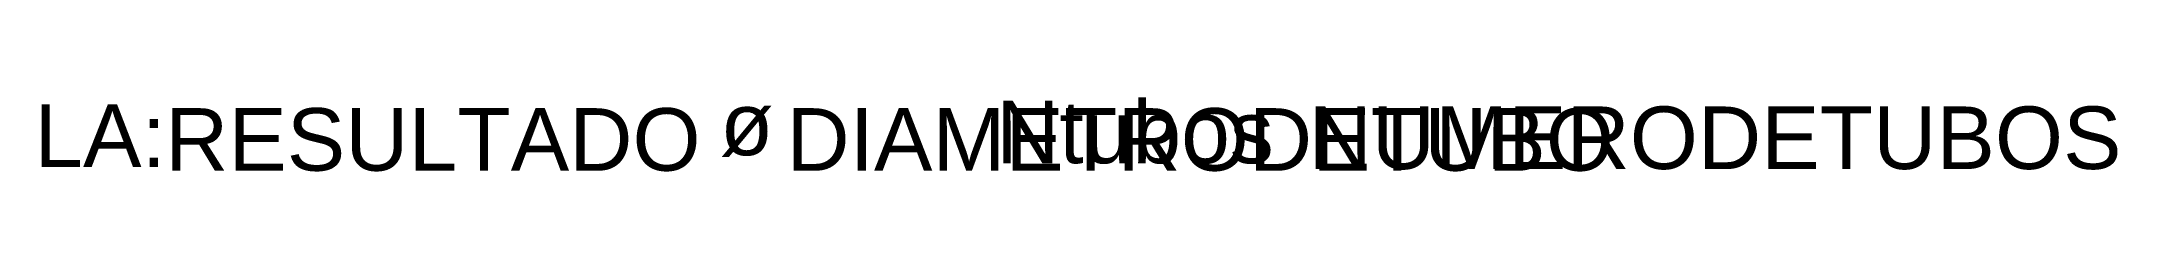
# Model space of a CAD drawing. Header units: metres. Extents: x 1 to 83.7, y 0.5 to 3.4.
import ezdxf

# ---------------------------------------------------------------- set-up
doc = ezdxf.new("R2010")
doc.units = ezdxf.units.M
doc.styles.get("Standard").update_dxf_attribs({"font": 'arial.ttf'})

msp = doc.modelspace()

# ---------------------------------------------------------------- texts
at = {"char_height": 2.5, "attachment_point": 1}
for s, width, insert in [('Ntubos', 12.61169, (39.04, 3.292)), ('LA:', 6.41547, (0.712, 3.145)), ('ø', 12.12971, (28.035, 3.613))]:
    msp.add_mtext_dynamic_manual_height_columns(s, width=width, gutter_width=12.5, heights=[0], dxfattribs=dict(at, insert=insert))
for tag, p in [('RESULTADO', (5.922, 0.495)), ('DIAMETRODETUBO', (30.683, 0.495)), ('NUMERODETUBOS', (51.491, 0.562))]:
    msp.add_attdef(tag, p, '', height=2.5)

doc.saveas('drawing.dxf')
